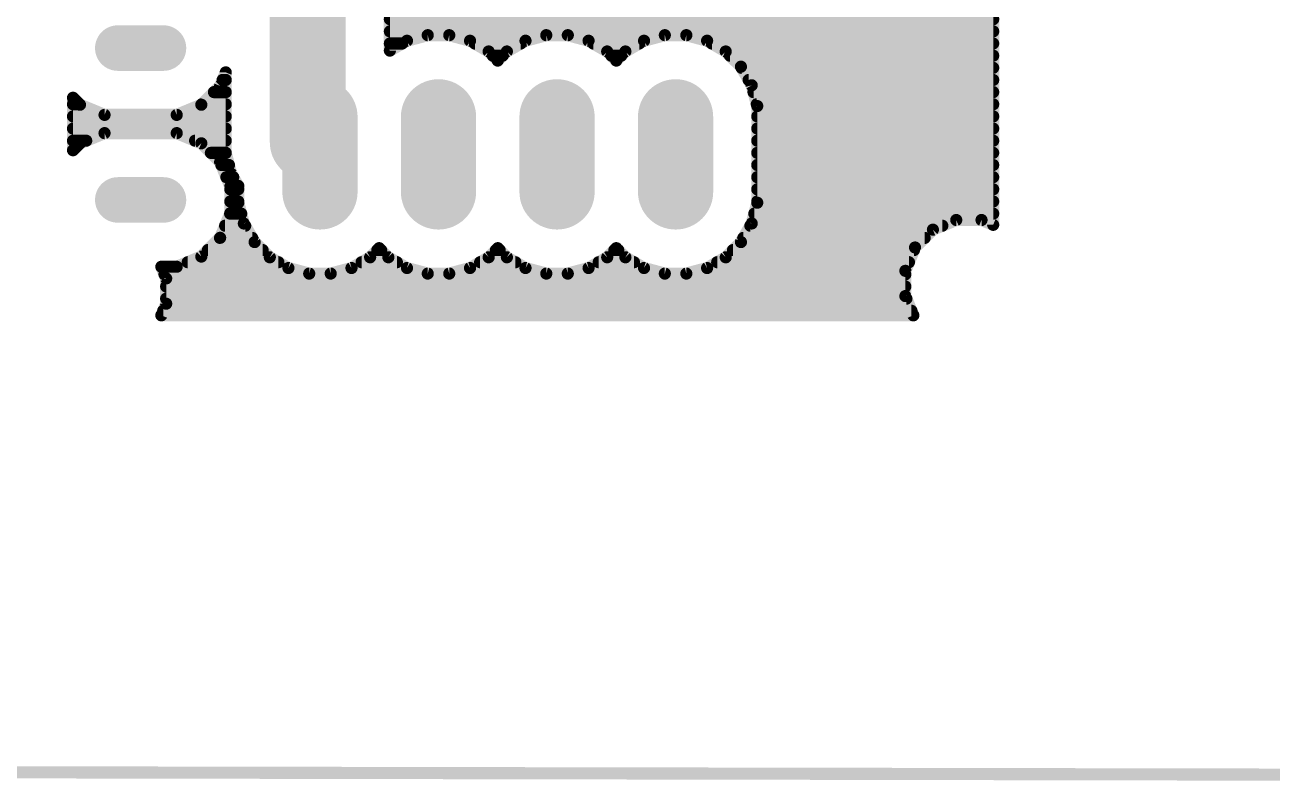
# Model space of a CAD drawing. Extents: x 0 to 141, y 0 to 150.
# Drawn here: x 54.3 to 95.99, y 0.05 to 25.41 of the extents above; entities that cross this region are included whole.
import ezdxf

# ---------------------------------------------------------------- set-up
doc = ezdxf.new("R2010")
doc.units = 0
for name, color, linetype in [('16', 175, 'CONTINUOUS'), ('17', 82, 'CONTINUOUS'), ('47', 253, 'CONTINUOUS')]:
    doc.layers.add(name, color=color, linetype=linetype)

# ---------------------------------------------------------------- blocks, each defined once
blk = doc.blocks.new('LONGP100')
at = {"const_width": 1}
blk.add_lwpolyline([(-0.5, 0), (0.5, 0)], dxfattribs=at)
at = {"const_width": 0.5}
for points in [[(-0.5, 0.25, 1), (-0.5, -0.25)], [(0.5, -0.25, 1), (0.5, 0.25)]]:
    blk.add_lwpolyline(points, format="xyb", dxfattribs=at)

msp = doc.modelspace()

# ---------------------------------------------------------------- linework, layer by layer
at = {"layer": '16'}
for points, const_width in [([(86.6648, 61.6873), (86.6648, 18.7255)], 0.4064), ([(66.4972, 24.5537), (66.4972, 36.1752)], 0.4064), ([(63.754, 21.4884), (63.754, 27.686)], 2.54), ([(66.4972, 25.6032), (86.6648, 25.6032)], 0.4064), ([(66.4972, 25.1968), (86.6648, 25.1968)], 0.4064), ([(67.0689, 24.8837), (66.4972, 24.5537)], 0.4064), ([(67.7633, 25.0698), (67.0689, 24.8837)], 0.4064), ([(68.4823, 25.0698), (67.7633, 25.0698)], 0.4064), ([(69.1767, 24.8837), (68.4823, 25.0698)], 0.4064), ([(69.7994, 24.5242), (69.1767, 24.8837)], 0.4064), ([(71.0313, 24.8837), (70.4086, 24.5242)], 0.4064), ([(71.7257, 25.0698), (71.0313, 24.8837)], 0.4064), ([(72.4447, 25.0698), (71.7257, 25.0698)], 0.4064), ([(73.1391, 24.8837), (72.4447, 25.0698)], 0.4064), ([(73.7618, 24.5242), (73.1391, 24.8837)], 0.4064), ([(74.9937, 24.8837), (74.371, 24.5242)], 0.4064), ([(75.6881, 25.0698), (74.9937, 24.8837)], 0.4064), ([(76.4071, 25.0698), (75.6881, 25.0698)], 0.4064), ([(77.1015, 24.8837), (76.4071, 25.0698)], 0.4064), ([(77.7242, 24.5242), (77.1015, 24.8837)], 0.4064), ([(66.4972, 24.7904), (66.9072, 24.7904)], 0.4064), ([(69.3384, 24.7904), (70.8696, 24.7904)], 0.4064), ([(70.104, 24.2196), (69.7994, 24.5242)], 0.4064), ([(70.4086, 24.5242), (70.104, 24.2196)], 0.4064), ([(73.3008, 24.7904), (74.832, 24.7904)], 0.4064), ([(74.0664, 24.2196), (73.7618, 24.5242)], 0.4064), ([(74.371, 24.5242), (74.0664, 24.2196)], 0.4064), ([(77.2632, 24.7904), (86.6648, 24.7904)], 0.4064), ([(78.2325, 24.0159), (77.7242, 24.5242)], 0.4064), ([(69.9396, 24.384), (70.2684, 24.384)], 0.4064), ([(73.902, 24.384), (74.2308, 24.384)], 0.4064), ([(77.8644, 24.384), (86.6648, 24.384)], 0.4064), ([(78.592, 23.3932), (78.2325, 24.0159)], 0.4064), ([(78.2546, 23.9776), (86.6648, 23.9776)], 0.4064), ([(60.8229, 23.3719), (61.0108, 23.8255)], 0.4064), ([(60.9055, 23.5712), (61.0108, 23.5712)], 0.4064), ([(61.0108, 23.8255), (61.0108, 21.1272)], 0.4064), ([(78.4893, 23.5712), (86.6648, 23.5712)], 0.4064), ([(60.1941, 22.7431), (60.8229, 23.3719)], 0.4064), ([(60.6159, 23.1648), (61.0108, 23.1648)], 0.4064), ([(78.7781, 22.6988), (78.592, 23.3932)], 0.4064), ([(78.6532, 23.1648), (86.6648, 23.1648)], 0.4064), ([(55.9052, 21.2202), (55.9052, 22.9758)], 0.4064), ([(55.9052, 22.9758), (56.1379, 22.7431)], 0.4064), ([(55.9052, 22.7584), (56.1225, 22.7584)], 0.4064), ([(56.1379, 22.7431), (56.9594, 22.4028)], 0.4064), ([(59.3726, 22.4028), (60.1941, 22.7431)], 0.4064), ([(60.2095, 22.7584), (61.0108, 22.7584)], 0.4064), ([(78.7621, 22.7584), (86.6648, 22.7584)], 0.4064), ([(55.9052, 22.352), (61.0108, 22.352)], 0.4064), ([(56.9594, 22.4028), (59.3726, 22.4028)], 0.4064), ([(78.7781, 19.4652), (78.7781, 22.6988)], 0.4064), ([(78.7781, 22.352), (86.6648, 22.352)], 0.4064), ([(55.9052, 21.9456), (61.0108, 21.9456)], 0.4064), ([(78.7781, 21.9456), (86.6648, 21.9456)], 0.4064), ([(55.9052, 21.5392), (56.3462, 21.5392)], 0.4064), ([(56.9594, 21.7932), (56.1379, 21.4529)], 0.4064), ([(59.3726, 21.7932), (56.9594, 21.7932)], 0.4064), ([(60.1941, 21.4529), (59.3726, 21.7932)], 0.4064), ([(59.9858, 21.5392), (61.0108, 21.5392)], 0.4064), ([(63.754, 21.4884), (64.1604, 21.082)], 0.8128), ([(78.7781, 21.5392), (86.6648, 21.5392)], 0.4064), ([(56.1379, 21.4529), (55.9052, 21.2202)], 0.4064), ([(60.8229, 20.8241), (60.1941, 21.4529)], 0.4064), ([(60.5142, 21.1328), (61.0108, 21.1328)], 0.4064), ([(61.0108, 21.1272), (61.1977, 20.4296)], 0.4064), ([(78.7781, 21.1328), (86.6648, 21.1328)], 0.4064), ([(61.1632, 20.0026), (60.8229, 20.8241)], 0.4064), ([(60.8634, 20.7264), (61.1182, 20.7264)], 0.4064), ([(78.7781, 20.7264), (86.6648, 20.7264)], 0.4064), ([(61.0317, 20.32), (61.261, 20.32)], 0.4064), ([(61.1977, 20.4296), (61.4299, 20.0275)], 0.4064), ([(78.7781, 20.32), (86.6648, 20.32)], 0.4064), ([(61.1632, 19.1134), (61.1632, 20.0026)], 0.4064), ([(61.1632, 19.9136), (61.4299, 19.9136)], 0.4064), ([(61.4299, 20.0275), (61.4299, 19.4652)], 0.4064), ([(78.7781, 19.9136), (86.6648, 19.9136)], 0.4064), ([(61.1632, 19.5072), (61.4299, 19.5072)], 0.4064), ([(61.4299, 19.4652), (61.616, 18.7708)], 0.4064), ([(78.592, 18.7708), (78.7781, 19.4652)], 0.4064), ([(78.7781, 19.5072), (86.6648, 19.5072)], 0.4064), ([(60.8229, 18.2919), (61.1632, 19.1134)], 0.4064), ([(61.158, 19.1008), (61.5275, 19.1008)], 0.4064), ([(78.6805, 19.1008), (86.6648, 19.1008)], 0.4064), ([(60.9896, 18.6944), (61.6601, 18.6944)], 0.4064), ([(61.616, 18.7708), (61.9755, 18.1481)], 0.4064), ([(78.2325, 18.1481), (78.592, 18.7708)], 0.4064), ([(78.5479, 18.6944), (84.9642, 18.6944)], 0.4064), ([(84.6493, 18.564), (84.052, 17.9667)], 0.4064), ([(85.4297, 18.8872), (84.6493, 18.564)], 0.4064), ([(86.2743, 18.8872), (85.4297, 18.8872)], 0.4064), ([(86.6648, 18.7255), (86.2743, 18.8872)], 0.4064), ([(60.1941, 17.6631), (60.8229, 18.2919)], 0.4064), ([(60.8191, 18.288), (61.8947, 18.288)], 0.4064), ([(61.9755, 18.1481), (62.4838, 17.6398)], 0.4064), ([(77.7242, 17.6398), (78.2325, 18.1481)], 0.4064), ([(78.3133, 18.288), (84.3733, 18.288)], 0.4064), ([(60.4127, 17.8816), (62.242, 17.8816)], 0.4064), ([(65.837, 17.6398), (66.1416, 17.9444)], 0.4064), ([(66.0788, 17.8816), (66.2044, 17.8816)], 0.4064), ([(66.1416, 17.9444), (66.4462, 17.6398)], 0.4064), ([(69.7994, 17.6398), (70.104, 17.9444)], 0.4064), ([(70.0412, 17.8816), (70.1668, 17.8816)], 0.4064), ([(70.104, 17.9444), (70.4086, 17.6398)], 0.4064), ([(73.7618, 17.6398), (74.0664, 17.9444)], 0.4064), ([(74.0036, 17.8816), (74.1292, 17.8816)], 0.4064), ([(74.0664, 17.9444), (74.371, 17.6398)], 0.4064), ([(77.966, 17.8816), (84.0168, 17.8816)], 0.4064), ([(84.052, 17.9667), (83.7288, 17.1863)], 0.4064), ([(59.0192, 16.9323), (58.8575, 17.3228)], 0.4064), ([(58.8575, 17.3228), (59.3726, 17.3228)], 0.4064), ([(59.3726, 17.3228), (60.1941, 17.6631)], 0.4064), ([(59.7405, 17.4752), (62.7689, 17.4752)], 0.4064), ([(62.4838, 17.6398), (63.1065, 17.2803)], 0.4064), ([(65.2143, 17.2803), (65.837, 17.6398)], 0.4064), ([(65.5519, 17.4752), (66.7313, 17.4752)], 0.4064), ([(66.4462, 17.6398), (67.0689, 17.2803)], 0.4064), ([(69.1767, 17.2803), (69.7994, 17.6398)], 0.4064), ([(69.5143, 17.4752), (70.6937, 17.4752)], 0.4064), ([(70.4086, 17.6398), (71.0313, 17.2803)], 0.4064), ([(73.1391, 17.2803), (73.7618, 17.6398)], 0.4064), ([(73.4767, 17.4752), (74.6561, 17.4752)], 0.4064), ([(74.371, 17.6398), (74.9937, 17.2803)], 0.4064), ([(77.1015, 17.2803), (77.7242, 17.6398)], 0.4064), ([(77.4391, 17.4752), (83.8485, 17.4752)], 0.4064), ([(58.9627, 17.0688), (83.7288, 17.0688)], 0.4064), ([(59.0192, 16.0877), (59.0192, 16.9323)], 0.4064), ([(63.1065, 17.2803), (63.8009, 17.0942)], 0.4064), ([(63.8009, 17.0942), (64.5199, 17.0942)], 0.4064), ([(64.5199, 17.0942), (65.2143, 17.2803)], 0.4064), ([(67.0689, 17.2803), (67.7633, 17.0942)], 0.4064), ([(67.7633, 17.0942), (68.4823, 17.0942)], 0.4064), ([(68.4823, 17.0942), (69.1767, 17.2803)], 0.4064), ([(71.0313, 17.2803), (71.7257, 17.0942)], 0.4064), ([(71.7257, 17.0942), (72.4447, 17.0942)], 0.4064), ([(72.4447, 17.0942), (73.1391, 17.2803)], 0.4064), ([(74.9937, 17.2803), (75.6881, 17.0942)], 0.4064), ([(75.6881, 17.0942), (76.4071, 17.0942)], 0.4064), ([(76.4071, 17.0942), (77.1015, 17.2803)], 0.4064), ([(83.7288, 17.1863), (83.7288, 16.3417)], 0.4064), ([(59.0192, 16.6624), (83.7288, 16.6624)], 0.4064), ([(58.8575, 15.6972), (59.0192, 16.0877)], 0.4064), ([(59.0192, 16.256), (83.7643, 16.256)], 0.4064), ([(83.7288, 16.3417), (83.9958, 15.6972)], 0.4064), ([(83.9958, 15.6972), (58.8575, 15.6972)], 0.4064), ([(58.9206, 15.8496), (83.9326, 15.8496)], 0.4064)]:
    msp.add_lwpolyline(points, dxfattribs=dict(at, const_width=const_width))
for points, const_width in [([(66.4972, 25.7048, 1), (66.4972, 25.5016)], 0.2032), ([(86.6648, 25.5016, 1), (86.6648, 25.7048)], 0.2032), ([(66.4972, 25.2984, 1), (66.4972, 25.0952)], 0.2032), ([(67.0426, 24.9819, 1), (67.0952, 24.7856)], 0.2032), ([(67.1197, 24.7957, 1), (67.0181, 24.9717)], 0.2032), ([(67.7633, 25.1714, 1), (67.7633, 24.9682)], 0.2032), ([(67.7896, 24.9717, 1), (67.737, 25.1679)], 0.2032), ([(68.5086, 25.1679, 1), (68.456, 24.9717)], 0.2032), ([(68.4823, 24.9682, 1), (68.4823, 25.1714)], 0.2032), ([(69.2275, 24.9717, 1), (69.1259, 24.7957)], 0.2032), ([(69.1504, 24.7856, 1), (69.203, 24.9819)], 0.2032), ([(71.005, 24.9819, 1), (71.0576, 24.7856)], 0.2032), ([(71.0821, 24.7957, 1), (70.9805, 24.9717)], 0.2032), ([(71.7257, 25.1714, 1), (71.7257, 24.9682)], 0.2032), ([(71.752, 24.9717, 1), (71.6994, 25.1679)], 0.2032), ([(72.471, 25.1679, 1), (72.4184, 24.9717)], 0.2032), ([(72.4447, 24.9682, 1), (72.4447, 25.1714)], 0.2032), ([(73.1899, 24.9717, 1), (73.0883, 24.7957)], 0.2032), ([(73.1128, 24.7856, 1), (73.1654, 24.9819)], 0.2032), ([(74.9674, 24.9819, 1), (75.02, 24.7856)], 0.2032), ([(75.0445, 24.7957, 1), (74.9429, 24.9717)], 0.2032), ([(75.6881, 25.1714, 1), (75.6881, 24.9682)], 0.2032), ([(75.7144, 24.9717, 1), (75.6618, 25.1679)], 0.2032), ([(76.4334, 25.1679, 1), (76.3808, 24.9717)], 0.2032), ([(76.4071, 24.9682, 1), (76.4071, 25.1714)], 0.2032), ([(77.1523, 24.9717, 1), (77.0507, 24.7957)], 0.2032), ([(77.0752, 24.7856, 1), (77.1278, 24.9819)], 0.2032), ([(86.6648, 25.0952, 1), (86.6648, 25.2984)], 0.2032), ([(66.4972, 24.892, 1), (66.4972, 24.6888)], 0.2032), ([(66.4464, 24.6417, 1), (66.548, 24.4657)], 0.2032), ([(66.3956, 24.5537, 1), (66.5988, 24.5537)], 0.2032), ([(66.9072, 24.6888, 1), (66.9072, 24.892)], 0.2032), ([(69.3384, 24.892, 1), (69.3384, 24.6888)], 0.2032), ([(69.8712, 24.5961, 1), (69.7275, 24.4524)], 0.2032), ([(69.7486, 24.4363, 1), (69.8502, 24.6122)], 0.2032), ([(70.3578, 24.6122, 1), (70.4594, 24.4363)], 0.2032), ([(70.4805, 24.4524, 1), (70.3368, 24.5961)], 0.2032), ([(70.8696, 24.6888, 1), (70.8696, 24.892)], 0.2032), ([(73.3008, 24.892, 1), (73.3008, 24.6888)], 0.2032), ([(73.8336, 24.5961, 1), (73.6899, 24.4524)], 0.2032), ([(73.711, 24.4363, 1), (73.8126, 24.6122)], 0.2032), ([(74.3202, 24.6122, 1), (74.4218, 24.4363)], 0.2032), ([(74.4429, 24.4524, 1), (74.2992, 24.5961)], 0.2032), ([(74.832, 24.6888, 1), (74.832, 24.892)], 0.2032), ([(77.2632, 24.892, 1), (77.2632, 24.6888)], 0.2032), ([(77.796, 24.5961, 1), (77.6523, 24.4524)], 0.2032), ([(77.6734, 24.4363, 1), (77.775, 24.6122)], 0.2032), ([(86.6648, 24.6888, 1), (86.6648, 24.892)], 0.2032), ([(69.9396, 24.4856, 1), (69.9396, 24.2824)], 0.2032), ([(70.0322, 24.2914, 1), (70.1758, 24.1478)], 0.2032), ([(70.0322, 24.1478, 1), (70.1758, 24.2914)], 0.2032), ([(70.2684, 24.2824, 1), (70.2684, 24.4856)], 0.2032), ([(73.902, 24.4856, 1), (73.902, 24.2824)], 0.2032), ([(73.9946, 24.2914, 1), (74.1382, 24.1478)], 0.2032), ([(73.9946, 24.1478, 1), (74.1382, 24.2914)], 0.2032), ([(74.2308, 24.2824, 1), (74.2308, 24.4856)], 0.2032), ([(77.8644, 24.4856, 1), (77.8644, 24.2824)], 0.2032), ([(78.3205, 24.0667, 1), (78.1446, 23.9651)], 0.2032), ([(78.2546, 24.0792, 1), (78.2546, 23.876)], 0.2032), ([(78.1607, 23.944, 1), (78.3044, 24.0877)], 0.2032), ([(86.6648, 24.2824, 1), (86.6648, 24.4856)], 0.2032), ([(86.6648, 23.876, 1), (86.6648, 24.0792)], 0.2032), ([(60.9055, 23.6728, 1), (60.9055, 23.4696)], 0.2032), ([(61.1124, 23.8255, 1), (60.9092, 23.8255)], 0.2032), ([(61.1047, 23.7866, 1), (60.9169, 23.8644)], 0.2032), ([(61.0108, 23.4696, 1), (61.0108, 23.6728)], 0.2032), ([(78.4893, 23.6728, 1), (78.4893, 23.4696)], 0.2032), ([(86.6648, 23.4696, 1), (86.6648, 23.6728)], 0.2032), ([(60.6159, 23.2664, 1), (60.6159, 23.0632)], 0.2032), ([(60.729, 23.4107, 1), (60.9168, 23.333)], 0.2032), ([(60.8948, 23.3, 1), (60.7511, 23.4437)], 0.2032), ([(61.0108, 23.0632, 1), (61.0108, 23.2664)], 0.2032), ([(78.6902, 23.4195, 1), (78.4939, 23.3669)], 0.2032), ([(78.504, 23.3424, 1), (78.68, 23.444)], 0.2032), ([(78.6532, 23.2664, 1), (78.6532, 23.0632)], 0.2032), ([(86.6648, 23.0632, 1), (86.6648, 23.2664)], 0.2032), ([(56.0068, 22.9758, 1), (55.8036, 22.9758)], 0.2032), ([(55.977, 23.0476, 1), (55.8334, 22.9039)], 0.2032), ([(55.9052, 22.86, 1), (55.9052, 22.6568)], 0.2032), ([(56.1767, 22.837, 1), (56.099, 22.6492)], 0.2032), ([(56.1225, 22.6568, 1), (56.1225, 22.86)], 0.2032), ([(60.2095, 22.86, 1), (60.2095, 22.6568)], 0.2032), ([(60.233, 22.6492, 1), (60.1553, 22.837)], 0.2032), ([(61.0108, 22.6568, 1), (61.0108, 22.86)], 0.2032), ([(78.7621, 22.86, 1), (78.7621, 22.6568)], 0.2032), ([(86.6648, 22.6568, 1), (86.6648, 22.86)], 0.2032), ([(55.9052, 22.4536, 1), (55.9052, 22.2504)], 0.2032), ([(56.066, 22.6712, 1), (56.2097, 22.8149)], 0.2032), ([(56.9594, 22.5044, 1), (56.9594, 22.3012)], 0.2032), ([(56.9205, 22.3089, 1), (56.9983, 22.4967)], 0.2032), ([(59.3337, 22.4967, 1), (59.4115, 22.3089)], 0.2032), ([(59.3726, 22.3012, 1), (59.3726, 22.5044)], 0.2032), ([(60.1223, 22.8149, 1), (60.266, 22.6712)], 0.2032), ([(61.0108, 22.2504, 1), (61.0108, 22.4536)], 0.2032), ([(78.8797, 22.6988, 1), (78.6765, 22.6988)], 0.2032), ([(78.7781, 22.4536, 1), (78.7781, 22.2504)], 0.2032), ([(78.68, 22.6725, 1), (78.8762, 22.7251)], 0.2032), ([(86.6648, 22.2504, 1), (86.6648, 22.4536)], 0.2032), ([(55.9052, 22.0472, 1), (55.9052, 21.844)], 0.2032), ([(61.0108, 21.844, 1), (61.0108, 22.0472)], 0.2032), ([(63.119, 21.4884, 1), (64.389, 21.4884)], 1.27), ([(78.7781, 22.0472, 1), (78.7781, 21.844)], 0.2032), ([(86.6648, 21.844, 1), (86.6648, 22.0472)], 0.2032), ([(55.9052, 21.6408, 1), (55.9052, 21.4376)], 0.2032), ([(56.3462, 21.4376, 1), (56.3462, 21.6408)], 0.2032), ([(56.9594, 21.8948, 1), (56.9594, 21.6916)], 0.2032), ([(56.9983, 21.6993, 1), (56.9205, 21.8871)], 0.2032), ([(59.4115, 21.8871, 1), (59.3337, 21.6993)], 0.2032), ([(59.3726, 21.6916, 1), (59.3726, 21.8948)], 0.2032), ([(59.9858, 21.6408, 1), (59.9858, 21.4376)], 0.2032), ([(61.0108, 21.4376, 1), (61.0108, 21.6408)], 0.2032), ([(63.8977, 21.6321, 1), (63.6103, 21.3447)], 0.4064), ([(78.7781, 21.6408, 1), (78.7781, 21.4376)], 0.2032), ([(86.6648, 21.4376, 1), (86.6648, 21.6408)], 0.2032), ([(55.8334, 21.2921, 1), (55.977, 21.1484)], 0.2032), ([(55.8036, 21.2202, 1), (56.0068, 21.2202)], 0.2032), ([(56.099, 21.5468, 1), (56.1767, 21.359)], 0.2032), ([(56.2097, 21.3811, 1), (56.066, 21.5248)], 0.2032), ([(60.266, 21.5248, 1), (60.1223, 21.3811)], 0.2032), ([(60.1553, 21.359, 1), (60.233, 21.5468)], 0.2032), ([(60.5142, 21.2344, 1), (60.5142, 21.0312)], 0.2032), ([(61.1089, 21.1535, 1), (60.9127, 21.101)], 0.2032), ([(61.0108, 21.0312, 1), (61.0108, 21.2344)], 0.2032), ([(64.0167, 20.9383, 1), (64.3041, 21.2257)], 0.4064), ([(78.7781, 21.2344, 1), (78.7781, 21.0312)], 0.2032), ([(86.6648, 21.0312, 1), (86.6648, 21.2344)], 0.2032), ([(60.9168, 20.863, 1), (60.729, 20.7853)], 0.2032), ([(60.7511, 20.7523, 1), (60.8948, 20.896)], 0.2032), ([(60.8634, 20.828, 1), (60.8634, 20.6248)], 0.2032), ([(60.9092, 21.1272, 1), (61.1124, 21.1272)], 0.2032), ([(61.1182, 20.6248, 1), (61.1182, 20.828)], 0.2032), ([(78.7781, 20.828, 1), (78.7781, 20.6248)], 0.2032), ([(86.6648, 20.6248, 1), (86.6648, 20.828)], 0.2032), ([(61.0317, 20.4216, 1), (61.0317, 20.2184)], 0.2032), ([(61.2857, 20.4804, 1), (61.1098, 20.3788)], 0.2032), ([(61.0996, 20.4033, 1), (61.2959, 20.4559)], 0.2032), ([(61.261, 20.2184, 1), (61.261, 20.4216)], 0.2032), ([(78.7781, 20.4216, 1), (78.7781, 20.2184)], 0.2032), ([(86.6648, 20.2184, 1), (86.6648, 20.4216)], 0.2032), ([(61.2648, 20.0026, 1), (61.0616, 20.0026)], 0.2032), ([(61.1632, 20.0152, 1), (61.1632, 19.812)], 0.2032), ([(61.0693, 19.9637, 1), (61.2571, 20.0415)], 0.2032), ([(61.5315, 20.0275, 1), (61.3283, 20.0275)], 0.2032), ([(61.3419, 19.9767, 1), (61.5179, 20.0783)], 0.2032), ([(61.4299, 19.812, 1), (61.4299, 20.0152)], 0.2032), ([(78.7781, 20.0152, 1), (78.7781, 19.812)], 0.2032), ([(86.6648, 19.812, 1), (86.6648, 20.0152)], 0.2032), ([(61.1632, 19.6088, 1), (61.1632, 19.4056)], 0.2032), ([(61.528, 19.4915, 1), (61.3318, 19.4389)], 0.2032), ([(61.4299, 19.4056, 1), (61.4299, 19.6088)], 0.2032), ([(78.7781, 19.6088, 1), (78.7781, 19.4056)], 0.2032), ([(78.8762, 19.4389, 1), (78.68, 19.4915)], 0.2032), ([(86.6648, 19.4056, 1), (86.6648, 19.6088)], 0.2032), ([(61.158, 19.2024, 1), (61.158, 18.9992)], 0.2032), ([(61.0616, 19.1134, 1), (61.2648, 19.1134)], 0.2032), ([(61.2571, 19.0745, 1), (61.0693, 19.1523)], 0.2032), ([(61.3283, 19.4652, 1), (61.5315, 19.4652)], 0.2032), ([(61.5275, 18.9992, 1), (61.5275, 19.2024)], 0.2032), ([(78.6805, 19.2024, 1), (78.6805, 18.9992)], 0.2032), ([(78.6765, 19.4652, 1), (78.8797, 19.4652)], 0.2032), ([(86.6648, 18.9992, 1), (86.6648, 19.2024)], 0.2032), ([(60.9896, 18.796, 1), (60.9896, 18.5928)], 0.2032), ([(61.704, 18.8216, 1), (61.528, 18.72)], 0.2032), ([(61.5178, 18.7445, 1), (61.7141, 18.7971)], 0.2032), ([(61.6601, 18.5928, 1), (61.6601, 18.796)], 0.2032), ([(78.5479, 18.796, 1), (78.5479, 18.5928)], 0.2032), ([(78.4939, 18.7971, 1), (78.6902, 18.7445)], 0.2032), ([(78.68, 18.72, 1), (78.504, 18.8216)], 0.2032), ([(84.7211, 18.4921, 1), (84.5775, 18.6358)], 0.2032), ([(84.9642, 18.5928, 1), (84.9642, 18.796)], 0.2032), ([(85.4297, 18.9888, 1), (85.4297, 18.7856)], 0.2032), ([(85.4685, 18.7933, 1), (85.3908, 18.9811)], 0.2032), ([(86.3132, 18.9811, 1), (86.2354, 18.7933)], 0.2032), ([(86.2743, 18.7856, 1), (86.2743, 18.9888)], 0.2032), ([(86.5632, 18.7255, 1), (86.7664, 18.7255)], 0.2032), ([(86.6259, 18.6316, 1), (86.7037, 18.8193)], 0.2032), ([(60.8191, 18.3896, 1), (60.8191, 18.1864)], 0.2032), ([(60.729, 18.3307, 1), (60.9168, 18.253)], 0.2032), ([(60.8948, 18.22, 1), (60.7511, 18.3637)], 0.2032), ([(62.0473, 18.22, 1), (61.9036, 18.0763)], 0.2032), ([(61.8947, 18.1864, 1), (61.8947, 18.3896)], 0.2032), ([(78.3044, 18.0763, 1), (78.1607, 18.22)], 0.2032), ([(78.3133, 18.3896, 1), (78.3133, 18.1864)], 0.2032), ([(84.3733, 18.1864, 1), (84.3733, 18.3896)], 0.2032), ([(84.6104, 18.6578, 1), (84.6882, 18.4701)], 0.2032), ([(60.4127, 17.9832, 1), (60.4127, 17.78)], 0.2032), ([(61.8875, 18.0973, 1), (62.0634, 18.1989)], 0.2032), ([(62.242, 17.78, 1), (62.242, 17.9832)], 0.2032), ([(66.0788, 17.9832, 1), (66.0788, 17.78)], 0.2032), ([(66.2134, 18.0162, 1), (66.0698, 17.8725)], 0.2032), ([(66.2134, 17.8725, 1), (66.0698, 18.0162)], 0.2032), ([(66.2044, 17.78, 1), (66.2044, 17.9832)], 0.2032), ([(70.0412, 17.9832, 1), (70.0412, 17.78)], 0.2032), ([(70.1758, 18.0162, 1), (70.0322, 17.8725)], 0.2032), ([(70.1758, 17.8725, 1), (70.0322, 18.0162)], 0.2032), ([(70.1668, 17.78, 1), (70.1668, 17.9832)], 0.2032), ([(74.0036, 17.9832, 1), (74.0036, 17.78)], 0.2032), ([(74.1382, 18.0162, 1), (73.9946, 17.8725)], 0.2032), ([(74.1382, 17.8725, 1), (73.9946, 18.0162)], 0.2032), ([(74.1292, 17.78, 1), (74.1292, 17.9832)], 0.2032), ([(77.966, 17.9832, 1), (77.966, 17.78)], 0.2032), ([(78.1446, 18.1989, 1), (78.3205, 18.0973)], 0.2032), ([(83.9802, 18.0385, 1), (84.1239, 17.8949)], 0.2032), ([(84.1459, 17.9278, 1), (83.9582, 18.0056)], 0.2032), ([(84.0168, 17.78, 1), (84.0168, 17.9832)], 0.2032), ([(58.9513, 17.3617, 1), (58.7636, 17.2839)], 0.2032), ([(58.8575, 17.4244, 1), (58.8575, 17.2212)], 0.2032), ([(59.3337, 17.4167, 1), (59.4115, 17.2289)], 0.2032), ([(59.3726, 17.2212, 1), (59.3726, 17.4244)], 0.2032), ([(59.7405, 17.5768, 1), (59.7405, 17.3736)], 0.2032), ([(60.1223, 17.7349, 1), (60.266, 17.5912)], 0.2032), ([(60.233, 17.5692, 1), (60.1553, 17.757)], 0.2032), ([(62.5346, 17.7277, 1), (62.433, 17.5518)], 0.2032), ([(62.412, 17.5679, 1), (62.5557, 17.7116)], 0.2032), ([(62.7689, 17.3736, 1), (62.7689, 17.5768)], 0.2032), ([(65.5519, 17.5768, 1), (65.5519, 17.3736)], 0.2032), ([(65.7651, 17.7116, 1), (65.9088, 17.5679)], 0.2032), ([(65.8878, 17.5518, 1), (65.7862, 17.7277)], 0.2032), ([(66.497, 17.7277, 1), (66.3954, 17.5518)], 0.2032), ([(66.3744, 17.5679, 1), (66.5181, 17.7116)], 0.2032), ([(66.7313, 17.3736, 1), (66.7313, 17.5768)], 0.2032), ([(69.5143, 17.5768, 1), (69.5143, 17.3736)], 0.2032), ([(69.7275, 17.7116, 1), (69.8712, 17.5679)], 0.2032), ([(69.8502, 17.5518, 1), (69.7486, 17.7277)], 0.2032), ([(70.4594, 17.7277, 1), (70.3578, 17.5518)], 0.2032), ([(70.3368, 17.5679, 1), (70.4805, 17.7116)], 0.2032), ([(70.6937, 17.3736, 1), (70.6937, 17.5768)], 0.2032), ([(73.4767, 17.5768, 1), (73.4767, 17.3736)], 0.2032), ([(73.6899, 17.7116, 1), (73.8336, 17.5679)], 0.2032), ([(73.8126, 17.5518, 1), (73.711, 17.7277)], 0.2032), ([(74.4218, 17.7277, 1), (74.3202, 17.5518)], 0.2032), ([(74.2992, 17.5679, 1), (74.4429, 17.7116)], 0.2032), ([(74.6561, 17.3736, 1), (74.6561, 17.5768)], 0.2032), ([(77.4391, 17.5768, 1), (77.4391, 17.3736)], 0.2032), ([(77.6523, 17.7116, 1), (77.796, 17.5679)], 0.2032), ([(77.775, 17.5518, 1), (77.6734, 17.7277)], 0.2032), ([(83.8485, 17.3736, 1), (83.8485, 17.5768)], 0.2032), ([(58.9627, 17.1704, 1), (58.9627, 16.9672)], 0.2032), ([(59.1208, 16.9323, 1), (58.9176, 16.9323)], 0.2032), ([(63.1328, 17.3784, 1), (63.0802, 17.1821)], 0.2032), ([(63.0557, 17.1923, 1), (63.1573, 17.3683)], 0.2032), ([(63.8009, 17.1958, 1), (63.8009, 16.9926)], 0.2032), ([(63.7746, 16.9961, 1), (63.8272, 17.1923)], 0.2032), ([(64.4936, 17.1923, 1), (64.5462, 16.9961)], 0.2032), ([(64.5199, 16.9926, 1), (64.5199, 17.1958)], 0.2032), ([(65.1635, 17.3683, 1), (65.2651, 17.1923)], 0.2032), ([(65.2406, 17.1821, 1), (65.188, 17.3784)], 0.2032), ([(67.0952, 17.3784, 1), (67.0426, 17.1821)], 0.2032), ([(67.0181, 17.1923, 1), (67.1197, 17.3683)], 0.2032), ([(67.7633, 17.1958, 1), (67.7633, 16.9926)], 0.2032), ([(67.737, 16.9961, 1), (67.7896, 17.1923)], 0.2032), ([(68.456, 17.1923, 1), (68.5086, 16.9961)], 0.2032), ([(68.4823, 16.9926, 1), (68.4823, 17.1958)], 0.2032), ([(69.1259, 17.3683, 1), (69.2275, 17.1923)], 0.2032), ([(69.203, 17.1821, 1), (69.1504, 17.3784)], 0.2032), ([(71.0576, 17.3784, 1), (71.005, 17.1821)], 0.2032), ([(70.9805, 17.1923, 1), (71.0821, 17.3683)], 0.2032), ([(71.7257, 17.1958, 1), (71.7257, 16.9926)], 0.2032), ([(71.6994, 16.9961, 1), (71.752, 17.1923)], 0.2032), ([(72.4184, 17.1923, 1), (72.471, 16.9961)], 0.2032), ([(72.4447, 16.9926, 1), (72.4447, 17.1958)], 0.2032), ([(73.0883, 17.3683, 1), (73.1899, 17.1923)], 0.2032), ([(73.1654, 17.1821, 1), (73.1128, 17.3784)], 0.2032), ([(75.02, 17.3784, 1), (74.9674, 17.1821)], 0.2032), ([(74.9429, 17.1923, 1), (75.0445, 17.3683)], 0.2032), ([(75.6881, 17.1958, 1), (75.6881, 16.9926)], 0.2032), ([(75.6618, 16.9961, 1), (75.7144, 17.1923)], 0.2032), ([(76.3808, 17.1923, 1), (76.4334, 16.9961)], 0.2032), ([(76.4071, 16.9926, 1), (76.4071, 17.1958)], 0.2032), ([(77.0507, 17.3683, 1), (77.1523, 17.1923)], 0.2032), ([(77.1278, 17.1821, 1), (77.0752, 17.3784)], 0.2032), ([(83.8304, 17.1863, 1), (83.6272, 17.1863)], 0.2032), ([(83.6349, 17.2252, 1), (83.8227, 17.1475)], 0.2032), ([(83.7288, 16.9672, 1), (83.7288, 17.1704)], 0.2032), ([(59.0192, 16.764, 1), (59.0192, 16.5608)], 0.2032), ([(58.9253, 16.8934, 1), (59.1131, 16.9712)], 0.2032), ([(83.7288, 16.5608, 1), (83.7288, 16.764)], 0.2032), ([(59.0192, 16.3576, 1), (59.0192, 16.1544)], 0.2032), ([(59.1131, 16.0488, 1), (58.9253, 16.1265)], 0.2032), ([(83.8227, 16.3805, 1), (83.6349, 16.3028)], 0.2032), ([(83.6272, 16.3417, 1), (83.8304, 16.3417)], 0.2032), ([(83.7643, 16.1544, 1), (83.7643, 16.3576)], 0.2032), ([(58.8575, 15.7988, 1), (58.8575, 15.5956)], 0.2032), ([(58.9206, 15.9512, 1), (58.9206, 15.748)], 0.2032), ([(58.9176, 16.0877, 1), (59.1208, 16.0877)], 0.2032), ([(83.9326, 15.748, 1), (83.9326, 15.9512)], 0.2032), ([(83.9958, 15.5956, 1), (83.9958, 15.7988)], 0.2032), ([(58.7636, 15.7361, 1), (58.9513, 15.6583)], 0.2032), ([(83.9019, 15.6583, 1), (84.0896, 15.7361)], 0.2032)]:
    msp.add_lwpolyline(points, format="xyb", dxfattribs=dict(at, const_width=const_width))
at = {"layer": '47', "const_width": 0.4064}
msp.add_lwpolyline([(140.208, 0.254), (0.508, 0.508)], dxfattribs=at)

# ---------------------------------------------------------------- block references
at = {"layer": '17'}
for p, xscale, yscale, rotation in [((58.166, 24.638), 1.524, 1.524, 180), ((64.1604, 21.082), 2.5146, 2.5146, 270), ((68.1228, 21.082), 2.5146, 2.5146, 270), ((72.0852, 21.082), 2.5146, 2.5146, 270), ((76.0476, 21.082), 2.5146, 2.5146, 270), ((58.166, 19.558), 1.524, 1.524, 180)]:
    msp.add_blockref('LONGP100', p, dxfattribs=dict(at, xscale=xscale, yscale=yscale, rotation=rotation))

doc.saveas('drawing.dxf')
